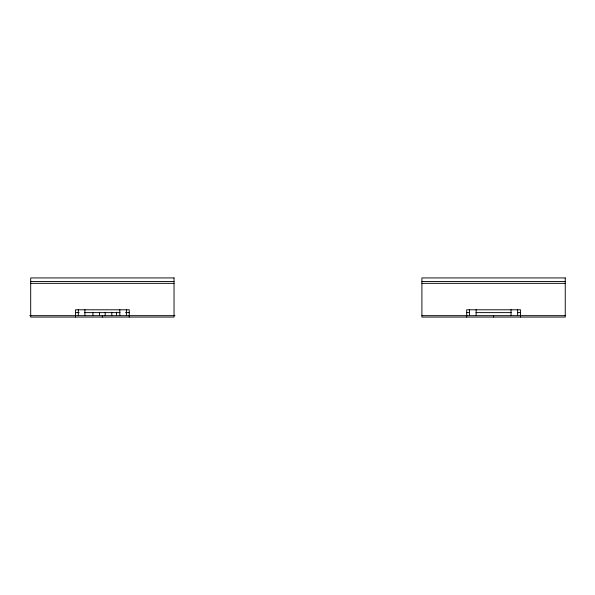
<?xml version="1.0" encoding="UTF-8"?>
<svg xmlns="http://www.w3.org/2000/svg" width="595" height="595" viewBox="0 0 595 595"><rect width="100%" height="100%" fill="white"/><g stroke="black" fill="none" stroke-linecap="round" stroke-linejoin="round"><path stroke-width="0.89" d="M30.695 281.457L174.03 281.457M421.907 281.457L565.25 281.457M30.695 283.346L174.03 283.346M421.907 283.346L565.25 283.346M75.468 312.62L79.18 312.62M84.743 312.62L119.982 312.62M125.545 312.62L129.256 312.62M466.688 312.62L469.47 312.62M475.963 312.62L511.202 312.62M517.687 312.62L520.476 312.62M29.75 315.655L174.975 315.655M421.907 315.655L565.25 315.655M520.476 317.068L520.476 309.794L466.688 309.794L466.688 317.068M517.628 309.653L517.628 315.655M511.023 309.653L511.023 315.655M493.582 315.655L493.582 317.068M476.134 309.653L476.134 315.655M469.529 309.653L469.529 315.655M129.256 317.068L129.256 309.794L75.468 309.794L75.468 317.068M126.408 309.653L126.408 315.655M119.811 309.653L119.811 315.655M116.508 312.226L116.508 315.655M111.793 312.226L111.793 315.655M105.196 312.226L105.196 315.655M102.362 315.655L102.362 317.068M99.536 312.226L99.536 315.655M92.932 312.226L92.932 315.655M84.914 309.653L84.914 315.655M78.317 309.653L78.317 315.655M174.03 277.932L30.695 277.932L30.695 317.068L174.03 317.068L174.03 277.932M565.25 277.932L421.907 277.932L421.907 317.068L565.25 317.068L565.25 277.932"/></g></svg>
